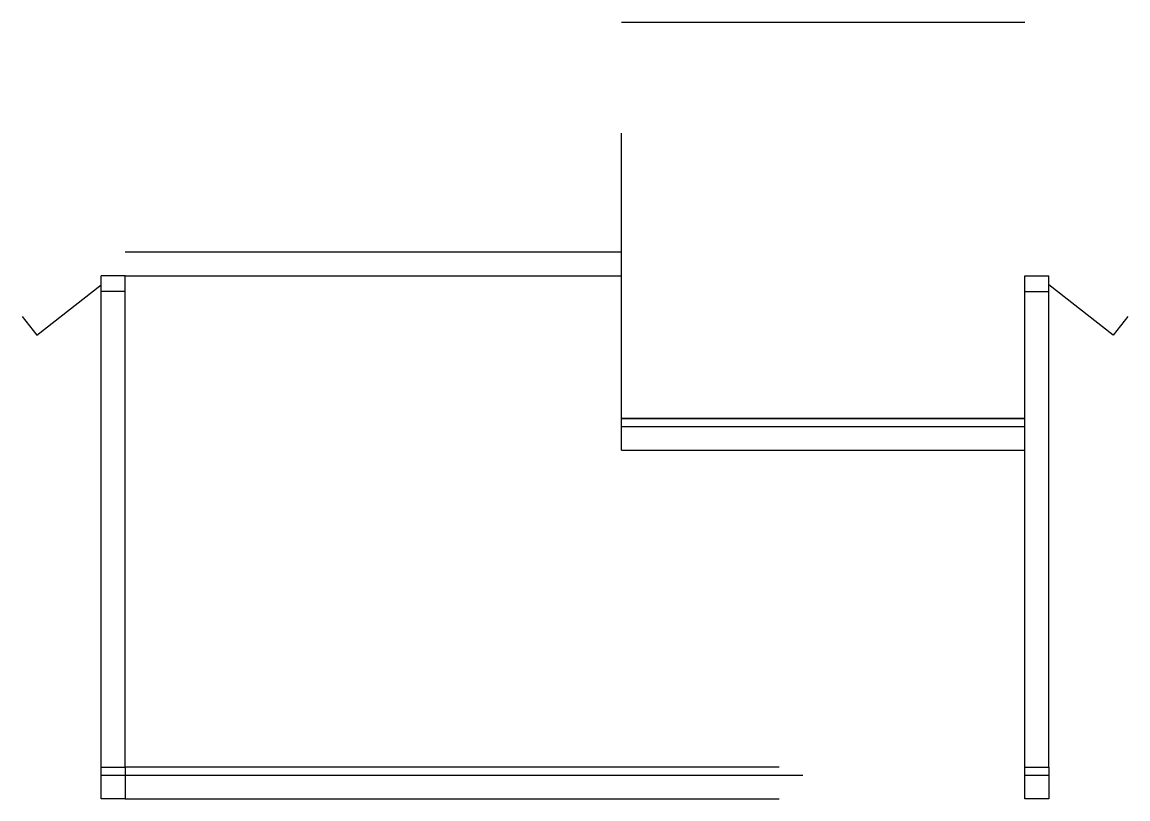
# Model space of a CAD drawing. Header units: millimetres. Extents: x 743280 to 1140305, y -337608 to -106611.
# Drawn here: x 938414 to 945388, y -180995 to -176095 of the extents above; entities that cross this region are included whole.
import ezdxf

# ---------------------------------------------------------------- set-up
doc = ezdxf.new("R2010")
doc.units = ezdxf.units.MM
doc.layers.add('ОСНОВНЫЕ', color=7, linetype='Continuous', lineweight=30)

msp = doc.modelspace()

# ---------------------------------------------------------------- linework, layer by layer
at = {"layer": 'ОСНОВНЫЕ', "ltscale": 100}
for p, q in [((942193.5, -176094.6), (944738.5, -176094.6)), ((942193.5, -178794.6), (942193.5, -176794.6)), ((939063.5, -177544.6), (942193.5, -177544.6)), ((938913.5, -180994.6), (938913.5, -177694.6)), ((939063.5, -177694.6), (938913.5, -177694.6)), ((939063.5, -177694.6), (938913.5, -177694.6)), ((939063.5, -178644.6), (939063.5, -177694.6)), ((939063.5, -177694.6), (942193.5, -177694.6)), ((944738.5, -178794.6), (944738.5, -177694.6)), ((944738.5, -177694.6), (944888.5, -177694.6)), ((944888.5, -180794.6), (944888.5, -177694.6)), ((938505.9, -178069.4), (938913.5, -177752.9)), ((945296, -178069.4), (944888.5, -177752.9)), ((938913.5, -180794.6), (938913.5, -177794.6)), ((939063.5, -177794.6), (938913.5, -177794.6)), ((939063.5, -177794.6), (938913.5, -177794.6)), ((944738.5, -177794.6), (944888.5, -177794.6)), ((938413.9, -177950.9), (938505.9, -178069.4)), ((945388, -177950.9), (945296, -178069.4)), ((942193.5, -178594.6), (944738.5, -178594.6)), ((944738.5, -178594.6), (942193.5, -178594.6)), ((939063.5, -180794.6), (939063.5, -178644.6)), ((942193.5, -178644.6), (944738.5, -178644.6)), ((942193.5, -178794.6), (944738.5, -178794.6)), ((944738.5, -180794.6), (944738.5, -178794.6)), ((938913.5, -180844.6), (938913.5, -180794.6)), ((938913.5, -180794.6), (939063.5, -180794.6)), ((939063.5, -180794.6), (939063.5, -180844.6)), ((943188.5, -180794.6), (939063.5, -180794.6)), ((944738.5, -180844.6), (944738.5, -180794.6)), ((944738.5, -180794.6), (944888.5, -180794.6)), ((944888.5, -180794.6), (944888.5, -180844.6)), ((939063.5, -180844.6), (943338.5, -180844.6)), ((939063.5, -180994.6), (943188.5, -180994.6))]:
    msp.add_line(p, q, dxfattribs=at)
for points in [[(938913.5, -180844.6), (939063.5, -180844.6), (939063.5, -180994.6), (938913.5, -180994.6)], [(944738.5, -180844.6), (944888.5, -180844.6), (944888.5, -180994.6), (944738.5, -180994.6)]]:
    msp.add_lwpolyline(points, close=True, dxfattribs=at)

doc.saveas('drawing.dxf')
